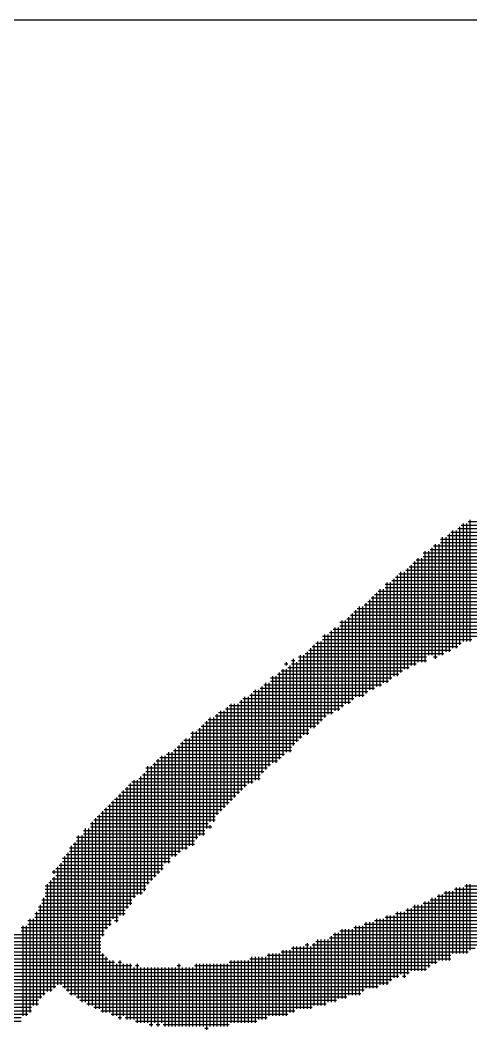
# Model space of a CAD drawing. Header units: feet. Extents: x 0 to 252300, y 0 to 178200.
# Drawn here: x 170710 to 171013, y 8921 to 9600 of the extents above; entities that cross this region are included whole.
import ezdxf
from ezdxf.enums import TextEntityAlignment as Align

# ---------------------------------------------------------------- set-up
doc = ezdxf.new("R2010")
doc.units = ezdxf.units.FT
doc.header["$LTSCALE"] = 3000
doc.header["$MEASUREMENT"] = 0
for name, color, linetype in [('CX-BORD', 3, 'CONTINUOUS'), ('CX-BORD-LIN1', 4, 'CONTINUOUS'), ('CX-BORD-LIN2', 3, 'CONTINUOUS'), ('CX-BORD-TEX2', 7, 'CONTINUOUS'), ('CX-BORD-TEX3', 6, 'CONTINUOUS')]:
    doc.layers.add(name, color=color, linetype=linetype)
doc.styles.add('TB_TEXT', font='')
doc.styles.add('TB_WBTXT', font='')
doc.styles.add('TB_WMTXT', font='')
doc.styles.get('TB_TEXT').set_extended_font_data('DotumChe')
doc.styles.get('TB_WBTXT').set_extended_font_data('Dotum')
doc.styles.get('TB_WMTXT').set_extended_font_data('DotumChe')

# ---------------------------------------------------------------- blocks, each defined once
blk = doc.blocks.new('CXBLKA1')
at = {"layer": 'CX-BORD-LIN2'}
blk.add_lwpolyline([(558, 12), (270, 12)], dxfattribs=at)
at = {"layer": 'CX-BORD-LIN1', "style": 'TB_TEXT'}
for tag, p in [('TR_RCON5', (342.3033, 33)), ('TR_RCON4', (342.3033, 27)), ('TR_RCON3', (342.3033, 21)), ('TR_RCON2', (342.3033, 15)), ('TR_RCON1', (342.3033, 9))]:
    blk.add_attdef(tag, text='', height=3.5, dxfattribs=at).set_placement(p, align=Align.MIDDLE_LEFT)
for tag, height, p in [('TR_DGN5', 3.5, (451.1185, 33)), ('TR_CHK5', 3.5, (491.1185, 33)), ('TR_RDAT5', 3.5, (317.5, 33)), ('TR_APP5', 3.5, (531.1185, 33)), ('TR_RNUM5', 3, (285.1051, 32.6366)), ('TR_DGN4', 3.5, (451.1185, 27)), ('TR_CHK4', 3.5, (491.1185, 27)), ('TR_RDAT4', 3.5, (317.5, 27)), ('TR_APP4', 3.5, (531.1185, 27)), ('TR_RNUM4', 3, (285.1051, 26.6366)), ('TR_DGN3', 3.5, (451.1185, 21)), ('TR_CHK3', 3.5, (491.1185, 21)), ('TR_RDAT3', 3.5, (317.5, 21)), ('TR_APP3', 3.5, (531.1185, 21)), ('TR_RNUM3', 3, (285.1051, 20.6366)), ('TR_DGN2', 3.5, (451.1185, 15)), ('TR_CHK2', 3.5, (491.1185, 15)), ('TR_RDAT2', 3.5, (317.5, 15)), ('TR_APP2', 3.5, (531.1185, 15)), ('TR_RNUM2', 3, (285.1051, 14.6366)), ('TR_DGN1', 3.5, (451.1185, 9)), ('TR_CHK1', 3.5, (491.1185, 9)), ('TR_RDAT1', 3.5, (317.5, 9)), ('TR_APP1', 3.5, (531.1185, 9)), ('TR_RNUM1', 3, (285.1051, 8.6366))]:
    blk.add_attdef(tag, text='', height=height, dxfattribs=at).set_placement(p, align=Align.MIDDLE_CENTER)
at = {"layer": 'CX-BORD-LIN2', "style": 'TB_TEXT'}
blk.add_attdef('TD_VERSION', text='', height=3, rotation=90, dxfattribs=at).set_placement((800.5, 48.0149), align=Align.MIDDLE_CENTER)
at = {"layer": 'CX-BORD-TEX2', "style": 'TB_WMTXT'}
for tag, height, p in [('TB_CNAME', 5, (15.3448, 531.8324)), ('TB_CSCOP', 4, (16.6346, 523.8324))]:
    blk.add_attdef(tag, text='', height=height, dxfattribs=at).set_placement(p, align=Align.BOTTOM_LEFT)
at = {"layer": 'CX-BORD-TEX2', "style": 'TB_WBTXT'}
for tag, height, p in [('TB_MTITIL', 10, (398, 533.3264)), ('TB_STITL', 7, (398, 518.3264))]:
    blk.add_attdef(tag, text='', height=height, dxfattribs=at).set_placement(p, align=Align.MIDDLE_CENTER)
at = {"layer": 'CX-BORD-TEX3', "style": 'TB_TEXT'}
for tag, height, p in [('TD_LNDST', 4.5, (215, 31.5)), ('TD_DSECT', 4.5, (605.5, 31.5)), ('TD_DDIST', 4.5, (654.5, 31.5)), ('TD_DNAME_TOP', 4.5, (755, 27.957)), ('TD_CSECT', 4.5, (605.5, 22.5)), ('TD_CDIST', 4.5, (654.5, 22.5)), ('TD_DNAME_MAIN', 4.5, (755, 21.4731)), ('TD_DNAME_BOT', 3, (755, 15.2489)), ('TD_HSCAL', 4.5, (620.8841, 13.7484)), ('TD_VSCAL', 4.5, (656.8615, 13.7484)), ('TD_CCOMP', 4.5, (215, 13.5927)), ('TD_CSTEP', 4.5, (250.744, 5.125)), ('TD_FIELD', 4.5, (180, 5.125)), ('TD_DWGNO', 4.5, (755, 5.0017)), ('TD_DWGCODE', 4.5, (637, 4.7908))]:
    blk.add_attdef(tag, text='', height=height, dxfattribs=at).set_placement(p, align=Align.MIDDLE_CENTER)
for tag, height, width, p in [('TD_DCOMP', 4.5, 0.95, (215, 22.5875)), ('TD_CNAME', 5, 0.78, (65, 7.5956))]:
    blk.add_attdef(tag, text='', height=height, dxfattribs=dict(at, width=width)).set_placement(p, align=Align.MIDDLE_CENTER)

msp = doc.modelspace()

# ---------------------------------------------------------------- linework, layer by layer
at = {"layer": 'CX-BORD-TEX2'}
for p, q in [((171011.17, 9262.74), (171076.48, 9262.74)), ((171012.33, 9263.9), (171012.33, 9182.25)), ((170999.5, 9255.74), (171064.82, 9255.74)), ((171000.67, 9256.9), (171000.67, 9177.59)), ((171003, 9256.9), (171003, 9177.59)), ((171004.17, 9258.07), (171069.49, 9258.07)), ((171005.33, 9259.24), (171005.33, 9179.92)), ((171006.5, 9260.4), (171071.82, 9260.4)), ((171007.67, 9261.57), (171007.67, 9182.25)), ((171010, 9261.57), (171010, 9182.25)), ((170992.5, 9251.07), (171060.16, 9251.07)), ((170992.5, 9248.74), (171057.82, 9248.74)), ((170993.67, 9252.24), (170993.67, 9172.92)), ((170996, 9252.24), (170996, 9175.26)), ((170997.17, 9253.41), (171062.49, 9253.41)), ((170998.34, 9254.57), (170998.34, 9175.26)), ((170980.84, 9241.74), (171158.13, 9241.74)), ((170982.01, 9242.91), (170982.01, 9168.26)), ((170984.34, 9242.91), (170984.34, 9172.92)), ((170985.51, 9244.07), (171050.82, 9244.07)), ((170986.67, 9245.24), (170986.67, 9172.92)), ((170987.84, 9246.41), (171055.49, 9246.41)), ((170989, 9247.57), (170989, 9170.59)), ((170991.34, 9247.57), (170991.34, 9172.92)), ((170973.84, 9234.74), (171137.14, 9234.74)), ((170975.01, 9235.91), (170975.01, 9165.93)), ((170976.17, 9237.08), (171060.16, 9237.08)), ((170977.34, 9238.24), (170977.34, 9168.26)), ((170979.67, 9238.24), (170979.67, 9168.26)), ((170980.84, 9239.41), (171153.47, 9239.41)), ((170965.68, 9228.91), (170965.68, 9161.26)), ((170968.01, 9228.91), (170968.01, 9163.59)), ((170969.18, 9230.08), (171127.81, 9230.08)), ((170970.34, 9231.24), (170970.34, 9163.59)), ((170971.51, 9232.41), (171130.14, 9232.41)), ((170972.68, 9233.58), (170972.68, 9165.93)), ((170956.35, 9221.91), (170956.35, 9154.26)), ((170958.68, 9221.91), (170958.68, 9156.59)), ((170959.84, 9223.08), (171104.48, 9223.08)), ((170961.01, 9224.25), (170961.01, 9158.93)), ((170962.18, 9225.41), (171109.14, 9225.41)), ((170963.34, 9226.58), (170963.34, 9158.93)), ((170964.51, 9227.74), (171113.81, 9227.74)), ((170949.35, 9214.91), (170949.35, 9151.93)), ((170950.51, 9216.08), (171088.15, 9216.08)), ((170951.68, 9217.25), (170951.68, 9151.93)), ((170954.01, 9217.25), (170954.01, 9154.26)), ((170955.18, 9220.75), (171095.15, 9220.75)), ((170955.18, 9218.41), (171090.48, 9218.41)), ((170942.35, 9207.92), (170942.35, 9147.26)), ((170943.52, 9209.08), (171071.82, 9209.08)), ((170944.68, 9210.25), (170944.68, 9149.6)), ((170945.85, 9211.41), (171081.15, 9211.41)), ((170947.01, 9212.58), (170947.01, 9149.6)), ((170948.18, 9213.75), (171085.82, 9213.75)), ((170933.02, 9200.92), (170933.02, 9142.6)), ((170934.18, 9202.08), (171053.16, 9202.08)), ((170935.35, 9203.25), (170935.35, 9144.93)), ((170936.52, 9204.42), (171060.16, 9204.42)), ((170937.68, 9205.58), (170937.68, 9144.93)), ((170940.02, 9205.58), (170940.02, 9144.93)), ((170941.18, 9206.75), (171067.15, 9206.75)), ((170924.85, 9195.09), (171039.16, 9195.09)), ((170926.02, 9196.25), (170926.02, 9137.93)), ((170928.35, 9196.25), (170928.35, 9140.26)), ((170929.52, 9197.42), (171046.16, 9197.42)), ((170930.68, 9198.58), (170930.68, 9140.26)), ((170931.85, 9199.75), (171050.82, 9199.75)), ((170917.85, 9188.09), (171025.16, 9188.09)), ((170919.02, 9189.25), (170919.02, 9133.27)), ((170920.19, 9190.42), (171032.16, 9190.42)), ((170921.35, 9191.59), (170921.35, 9135.6)), ((170923.69, 9191.59), (170923.69, 9135.6)), ((170924.85, 9192.75), (171034.49, 9192.75)), ((170908.52, 9181.09), (171006.5, 9181.09)), ((170909.69, 9182.25), (170909.69, 9126.27)), ((170912.02, 9182.25), (170912.02, 9128.6)), ((170913.19, 9185.75), (171020.5, 9185.75)), ((170913.19, 9183.42), (171013.5, 9183.42)), ((170914.36, 9186.92), (170914.36, 9130.93)), ((170916.69, 9186.92), (170916.69, 9133.27)), ((170901.52, 9174.09), (170994.84, 9174.09)), ((170902.69, 9175.26), (170902.69, 9119.27)), ((170903.86, 9176.42), (170999.5, 9176.42)), ((170905.02, 9177.59), (170905.02, 9123.93)), ((170906.19, 9178.76), (171004.17, 9178.76)), ((170907.36, 9179.92), (170907.36, 9123.93)), ((170887.53, 9167.09), (170889.86, 9167.09)), ((170888.69, 9168.26), (170888.69, 9165.93)), ((170892.19, 9169.42), (170894.53, 9169.42)), ((170892.19, 9167.09), (170976.17, 9167.09)), ((170893.36, 9170.59), (170893.36, 9112.27)), ((170895.69, 9168.26), (170895.69, 9114.6)), ((170896.86, 9171.76), (170983.17, 9171.76)), ((170896.86, 9169.42), (170983.17, 9169.42)), ((170898.03, 9172.92), (170898.03, 9116.94)), ((170900.36, 9172.92), (170900.36, 9119.27)), ((170987.84, 9171.76), (170990.17, 9171.76)), ((170882.86, 9160.09), (170964.51, 9160.09)), ((170884.03, 9161.26), (170884.03, 9102.94)), ((170885.2, 9162.43), (170966.84, 9162.43)), ((170886.36, 9163.59), (170886.36, 9105.27)), ((170888.69, 9163.59), (170888.69, 9107.61)), ((170889.86, 9164.76), (170971.51, 9164.76)), ((170891.03, 9165.93), (170891.03, 9107.61)), ((170874.7, 9154.26), (170874.7, 9095.94)), ((170877.03, 9154.26), (170877.03, 9098.27)), ((170878.2, 9157.76), (170959.84, 9157.76)), ((170878.2, 9155.43), (170957.51, 9155.43)), ((170879.36, 9158.93), (170879.36, 9100.61)), ((170881.7, 9158.93), (170881.7, 9100.61)), ((170865.37, 9147.26), (170865.37, 9086.61)), ((170866.53, 9148.43), (170943.52, 9148.43)), ((170867.7, 9149.6), (170867.7, 9088.94)), ((170870.03, 9149.6), (170870.03, 9088.94)), ((170871.2, 9150.76), (170948.18, 9150.76)), ((170872.36, 9151.93), (170872.36, 9093.61)), ((170873.53, 9153.09), (170952.85, 9153.09)), ((170851.37, 9140.26), (170851.37, 9074.95)), ((170853.7, 9140.26), (170853.7, 9077.28)), ((170856.04, 9140.26), (170856.04, 9079.61)), ((170857.2, 9141.43), (170931.85, 9141.43)), ((170858.37, 9142.6), (170858.37, 9081.94)), ((170859.53, 9143.76), (170934.18, 9143.76)), ((170860.7, 9144.93), (170860.7, 9084.28)), ((170863.03, 9144.93), (170863.03, 9086.61)), ((170864.2, 9146.1), (170941.18, 9146.1)), ((170842.04, 9133.27), (170842.04, 9065.61)), ((170843.2, 9134.43), (170920.19, 9134.43)), ((170844.37, 9135.6), (170844.37, 9067.95)), ((170846.7, 9135.6), (170846.7, 9070.28)), ((170847.87, 9136.77), (170924.85, 9136.77)), ((170849.04, 9137.93), (170849.04, 9072.61)), ((170850.2, 9139.1), (170927.19, 9139.1)), ((170832.71, 9126.27), (170832.71, 9051.62)), ((170833.87, 9127.43), (170910.86, 9127.43)), ((170835.04, 9128.6), (170835.04, 9056.28)), ((170836.21, 9129.77), (170913.19, 9129.77)), ((170837.37, 9130.93), (170837.37, 9060.95)), ((170839.71, 9130.93), (170839.71, 9060.95)), ((170840.87, 9132.1), (170915.52, 9132.1)), ((170824.54, 9120.44), (170903.86, 9120.44)), ((170825.71, 9121.6), (170825.71, 9044.62)), ((170828.04, 9121.6), (170828.04, 9049.29)), ((170829.21, 9122.77), (170903.86, 9122.77)), ((170830.37, 9123.93), (170830.37, 9051.62)), ((170831.54, 9125.1), (170908.52, 9125.1)), ((170817.54, 9113.44), (170894.53, 9113.44)), ((170818.71, 9114.6), (170818.71, 9042.29)), ((170819.88, 9115.77), (170896.86, 9115.77)), ((170821.04, 9116.94), (170821.04, 9042.29)), ((170823.38, 9116.94), (170823.38, 9044.62)), ((170824.54, 9118.1), (170899.19, 9118.1)), ((170808.21, 9106.44), (170887.53, 9106.44)), ((170809.38, 9107.61), (170809.38, 9032.96)), ((170811.71, 9107.61), (170811.71, 9037.62)), ((170812.88, 9108.77), (170892.19, 9108.77)), ((170814.04, 9109.94), (170814.04, 9037.62)), ((170815.21, 9111.1), (170892.19, 9111.1)), ((170816.38, 9112.27), (170816.38, 9039.95)), ((170798.88, 9099.44), (170878.2, 9099.44)), ((170800.05, 9100.61), (170800.05, 9023.62)), ((170801.21, 9101.77), (170882.86, 9101.77)), ((170802.38, 9102.94), (170802.38, 9025.96)), ((170803.55, 9104.11), (170885.2, 9104.11)), ((170804.71, 9105.27), (170804.71, 9028.29)), ((170807.05, 9105.27), (170807.05, 9032.96)), ((170791.88, 9092.44), (170871.2, 9092.44)), ((170793.05, 9093.61), (170793.05, 9014.29)), ((170794.22, 9097.11), (170875.86, 9097.11)), ((170794.22, 9094.77), (170873.53, 9094.77)), ((170795.38, 9098.27), (170795.38, 9018.96)), ((170797.72, 9098.27), (170797.72, 9021.29)), ((170782.55, 9085.44), (170861.87, 9085.44)), ((170783.72, 9086.61), (170783.72, 9004.96)), ((170784.88, 9087.78), (170866.53, 9087.78)), ((170786.05, 9088.94), (170786.05, 9009.63)), ((170788.38, 9088.94), (170788.38, 9011.96)), ((170789.55, 9090.11), (170871.2, 9090.11)), ((170790.72, 9091.28), (170790.72, 9011.96)), ((170776.72, 9079.61), (170776.72, 8997.96)), ((170777.89, 9080.78), (170857.2, 9080.78)), ((170779.05, 9081.94), (170779.05, 8997.96)), ((170780.22, 9083.11), (170859.53, 9083.11)), ((170781.39, 9084.28), (170781.39, 9002.63)), ((170769.72, 9072.61), (170769.72, 8990.97)), ((170770.89, 9073.78), (170850.2, 9073.78)), ((170772.05, 9074.95), (170772.05, 8995.63)), ((170773.22, 9076.11), (170852.54, 9076.11)), ((170774.39, 9077.28), (170774.39, 8993.3)), ((170775.55, 9078.45), (170854.87, 9078.45)), ((170762.72, 9065.61), (170762.72, 8934.98)), ((170763.89, 9066.78), (170843.2, 9066.78)), ((170765.06, 9067.95), (170765.06, 8983.97)), ((170766.22, 9069.11), (170845.54, 9069.11)), ((170767.39, 9070.28), (170767.39, 8988.63)), ((170768.56, 9071.45), (170847.87, 9071.45)), ((170756.89, 9059.78), (170836.21, 9059.78)), ((170758.06, 9060.95), (170758.06, 8937.31)), ((170759.22, 9062.12), (170840.87, 9062.12)), ((170760.39, 9063.28), (170760.39, 8934.98)), ((170761.56, 9064.45), (170840.87, 9064.45)), ((170837.37, 9058.62), (170837.37, 9056.28)), ((170748.73, 9051.62), (170748.73, 8941.98)), ((170751.06, 9051.62), (170751.06, 8939.64)), ((170752.23, 9055.12), (170833.87, 9055.12)), ((170752.23, 9052.78), (170833.87, 9052.78)), ((170753.39, 9056.28), (170753.39, 8939.64)), ((170755.72, 9056.28), (170755.72, 8937.31)), ((170756.89, 9057.45), (170838.54, 9057.45)), ((170744.06, 9044.62), (170744.06, 8944.31)), ((170745.23, 9045.79), (170826.88, 9045.79)), ((170746.39, 9046.95), (170746.39, 8944.31)), ((170747.56, 9050.45), (170829.21, 9050.45)), ((170747.56, 9048.12), (170826.88, 9048.12)), ((170740.56, 9038.79), (170815.21, 9038.79)), ((170741.73, 9039.95), (170741.73, 8946.64)), ((170742.89, 9043.45), (170822.21, 9043.45)), ((170742.89, 9041.12), (170817.54, 9041.12)), ((170735.9, 9031.79), (170805.88, 9031.79)), ((170737.06, 9032.96), (170737.06, 8951.31)), ((170738.23, 9036.45), (170810.55, 9036.45)), ((170738.23, 9034.12), (170810.55, 9034.12)), ((170739.4, 9037.62), (170739.4, 8948.97)), ((170731.23, 9027.12), (170803.55, 9027.12)), ((170732.4, 9028.29), (170732.4, 9025.96)), ((170733.56, 9029.46), (170805.88, 9029.46)), ((170733.56, 9024.79), (170801.21, 9024.79)), ((170734.73, 9030.62), (170734.73, 8951.31)), ((170726.56, 9017.79), (170794.22, 9017.79)), ((170727.73, 9018.96), (170727.73, 8946.64)), ((170728.9, 9020.13), (170796.55, 9020.13)), ((170730.06, 9021.29), (170730.06, 8946.64)), ((170731.23, 9022.46), (170798.88, 9022.46)), ((170732.4, 9023.62), (170732.4, 8948.97)), ((171008.83, 9017.79), (171113.81, 9017.79)), ((171010, 9018.96), (171010, 8972.3)), ((171012.33, 9018.96), (171012.33, 8974.64)), ((170726.56, 9015.46), (170794.22, 9015.46)), ((170726.56, 9013.13), (170791.88, 9013.13)), ((170726.56, 9010.79), (170787.22, 9010.79)), ((170990.17, 9010.79), (171099.81, 9010.79)), ((170991.34, 9011.96), (170991.34, 8967.64)), ((170993.67, 9011.96), (170993.67, 8967.64)), ((170994.84, 9013.13), (171102.15, 9013.13)), ((170996, 9014.29), (170996, 8967.64)), ((170998.34, 9014.29), (170998.34, 8967.64)), ((171000.67, 9014.29), (171000.67, 8972.3)), ((171001.84, 9015.46), (171109.14, 9015.46)), ((171003, 9016.63), (171003, 8972.3)), ((171005.33, 9016.63), (171005.33, 8972.3)), ((171007.67, 9016.63), (171007.67, 8972.3)), ((170721.9, 9003.8), (170782.55, 9003.8)), ((170723.07, 9004.96), (170723.07, 8941.98)), ((170724.23, 9008.46), (170784.88, 9008.46)), ((170724.23, 9006.13), (170784.88, 9006.13)), ((170725.4, 9009.63), (170725.4, 8944.31)), ((170973.84, 9003.8), (171071.82, 9003.8)), ((170975.01, 9004.96), (170975.01, 8960.64)), ((170977.34, 9004.96), (170977.34, 8960.64)), ((170979.67, 9004.96), (170979.67, 8960.64)), ((170980.84, 9006.13), (171085.82, 9006.13)), ((170982.01, 9007.29), (170982.01, 8960.64)), ((170984.34, 9007.29), (170984.34, 8962.97)), ((170985.51, 9008.46), (171092.81, 9008.46)), ((170986.67, 9009.63), (170986.67, 8965.3)), ((170989, 9009.63), (170989, 8965.3)), ((170719.57, 8999.13), (170780.22, 8999.13)), ((170720.73, 9000.3), (170720.73, 8937.31)), ((170721.9, 9001.46), (170780.22, 9001.46)), ((170956.35, 8997.96), (170956.35, 8951.31)), ((170958.68, 8997.96), (170958.68, 8953.64)), ((170961.01, 8997.96), (170961.01, 8955.97)), ((170962.18, 8999.13), (171067.15, 8999.13)), ((170963.34, 9000.3), (170963.34, 8955.97)), ((170965.68, 9000.3), (170965.68, 8958.31)), ((170968.01, 9000.3), (170968.01, 8955.97)), ((170969.18, 9001.46), (171071.82, 9001.46)), ((170970.34, 9002.63), (170970.34, 8958.31)), ((170972.68, 9002.63), (170972.68, 8960.64)), ((170711.4, 8990.97), (170711.4, 8930.31)), ((170713.73, 8990.97), (170713.73, 8930.31)), ((170714.9, 8994.46), (170770.89, 8994.46)), ((170714.9, 8992.13), (170770.89, 8992.13)), ((170716.07, 8995.63), (170716.07, 8932.65)), ((170718.4, 8995.63), (170718.4, 8937.31)), ((170719.57, 8996.8), (170775.55, 8996.8)), ((170773.22, 8994.46), (170775.55, 8994.46)), ((170935.35, 8990.97), (170935.35, 8944.31)), ((170937.68, 8990.97), (170937.68, 8944.31)), ((170940.02, 8990.97), (170940.02, 8946.64)), ((170941.18, 8992.13), (171057.82, 8992.13)), ((170942.35, 8993.3), (170942.35, 8948.97)), ((170944.68, 8993.3), (170944.68, 8948.97)), ((170947.01, 8993.3), (170947.01, 8948.97)), ((170948.18, 8994.46), (171057.82, 8994.46)), ((170949.35, 8995.63), (170949.35, 8948.97)), ((170951.68, 8995.63), (170951.68, 8951.31)), ((170954.01, 8995.63), (170954.01, 8951.31)), ((170955.18, 8996.8), (171062.49, 8996.8)), ((170705.57, 8985.13), (170766.22, 8985.13)), ((170710.24, 8989.8), (170768.56, 8989.8)), ((170710.24, 8987.47), (170766.22, 8987.47)), ((170919.02, 8983.97), (170919.02, 8939.64)), ((170920.19, 8985.13), (171036.83, 8985.13)), ((170921.35, 8986.3), (170921.35, 8939.64)), ((170923.69, 8986.3), (170923.69, 8941.98)), ((170924.85, 8987.47), (171046.16, 8987.47)), ((170926.02, 8988.63), (170926.02, 8941.98)), ((170928.35, 8988.63), (170928.35, 8941.98)), ((170930.68, 8988.63), (170930.68, 8944.31)), ((170933.02, 8988.63), (170933.02, 8944.31)), ((170934.18, 8989.8), (171050.82, 8989.8)), ((170700.9, 8980.47), (170763.89, 8980.47)), ((170700.9, 8978.13), (170763.89, 8978.13)), ((170705.57, 8982.8), (170763.89, 8982.8)), ((170893.36, 8976.97), (170893.36, 8932.65)), ((170895.69, 8976.97), (170895.69, 8934.98)), ((170898.03, 8976.97), (170898.03, 8934.98)), ((170900.36, 8976.97), (170900.36, 8934.98)), ((170901.52, 8978.13), (170903.86, 8978.13)), ((170902.69, 8979.3), (170902.69, 8934.98)), ((170905.02, 8976.97), (170905.02, 8934.98)), ((170906.19, 8978.13), (171020.5, 8978.13)), ((170907.36, 8979.3), (170907.36, 8937.31)), ((170908.52, 8980.47), (171027.5, 8980.47)), ((170909.69, 8981.63), (170909.69, 8937.31)), ((170912.02, 8981.63), (170912.02, 8937.31)), ((170914.36, 8981.63), (170914.36, 8937.31)), ((170916.69, 8981.63), (170916.69, 8939.64)), ((170917.85, 8982.8), (171034.49, 8982.8)), ((170693.91, 8971.14), (170766.22, 8971.14)), ((170696.24, 8973.47), (170763.89, 8973.47)), ((170698.57, 8975.8), (170763.89, 8975.8)), ((170765.06, 8972.3), (170765.06, 8932.65)), ((170767.39, 8969.97), (170767.39, 8932.65)), ((170865.37, 8969.97), (170865.37, 8925.65)), ((170867.7, 8969.97), (170867.7, 8925.65)), ((170870.03, 8969.97), (170870.03, 8927.98)), ((170872.36, 8969.97), (170872.36, 8927.98)), ((170874.7, 8969.97), (170874.7, 8927.98)), ((170875.86, 8971.14), (170999.5, 8971.14)), ((170877.03, 8972.3), (170877.03, 8930.31)), ((170879.36, 8972.3), (170879.36, 8930.31)), ((170881.7, 8972.3), (170881.7, 8930.31)), ((170884.03, 8972.3), (170884.03, 8930.31)), ((170885.2, 8973.47), (171011.17, 8973.47)), ((170886.36, 8974.64), (170886.36, 8930.31)), ((170888.69, 8974.64), (170888.69, 8930.31)), ((170891.03, 8974.64), (170891.03, 8932.65)), ((170892.19, 8975.8), (171015.83, 8975.8)), ((170689.24, 8966.47), (170773.22, 8966.47)), ((170689.24, 8964.14), (170784.88, 8964.14)), ((170691.57, 8968.8), (170768.56, 8968.8)), ((170769.72, 8967.64), (170769.72, 8932.65)), ((170772.05, 8967.64), (170772.05, 8930.31)), ((170774.39, 8965.3), (170774.39, 8930.31)), ((170775.55, 8966.47), (170777.89, 8966.47)), ((170776.72, 8967.64), (170776.72, 8927.98)), ((170779.05, 8965.3), (170779.05, 8930.31)), ((170781.39, 8965.3), (170781.39, 8927.98)), ((170783.72, 8965.3), (170783.72, 8927.98)), ((170787.22, 8964.14), (170789.55, 8964.14)), ((170788.38, 8965.3), (170788.38, 8925.65)), ((170815.21, 8964.14), (170817.54, 8964.14)), ((170816.38, 8965.3), (170816.38, 8923.31)), ((170826.88, 8964.14), (170985.51, 8964.14)), ((170828.04, 8965.3), (170828.04, 8923.31)), ((170830.37, 8965.3), (170830.37, 8923.31)), ((170832.71, 8965.3), (170832.71, 8923.31)), ((170835.04, 8965.3), (170835.04, 8920.98)), ((170837.37, 8965.3), (170837.37, 8923.31)), ((170839.71, 8965.3), (170839.71, 8923.31)), ((170842.04, 8965.3), (170842.04, 8923.31)), ((170844.37, 8965.3), (170844.37, 8923.31)), ((170846.7, 8965.3), (170846.7, 8923.31)), ((170849.04, 8965.3), (170849.04, 8923.31)), ((170850.2, 8966.47), (170990.17, 8966.47)), ((170851.37, 8967.64), (170851.37, 8925.65)), ((170853.7, 8967.64), (170853.7, 8925.65)), ((170856.04, 8967.64), (170856.04, 8925.65)), ((170858.37, 8967.64), (170858.37, 8925.65)), ((170860.7, 8967.64), (170860.7, 8925.65)), ((170863.03, 8967.64), (170863.03, 8925.65)), ((170864.2, 8968.8), (170999.5, 8968.8)), ((170682.24, 8957.14), (170964.51, 8957.14)), ((170684.57, 8961.81), (170983.17, 8961.81)), ((170684.57, 8959.47), (170971.51, 8959.47)), ((170786.05, 8962.97), (170786.05, 8927.98)), ((170790.72, 8962.97), (170790.72, 8925.65)), ((170793.05, 8962.97), (170793.05, 8925.65)), ((170795.38, 8962.97), (170795.38, 8925.65)), ((170797.72, 8962.97), (170797.72, 8923.31)), ((170800.05, 8962.97), (170800.05, 8925.65)), ((170802.38, 8962.97), (170802.38, 8923.31)), ((170804.71, 8962.97), (170804.71, 8925.65)), ((170807.05, 8962.97), (170807.05, 8923.31)), ((170809.38, 8962.97), (170809.38, 8923.31)), ((170811.71, 8962.97), (170811.71, 8923.31)), ((170814.04, 8962.97), (170814.04, 8923.31)), ((170818.71, 8962.97), (170818.71, 8923.31)), ((170821.04, 8962.97), (170821.04, 8923.31)), ((170823.38, 8962.97), (170823.38, 8923.31)), ((170825.71, 8962.97), (170825.71, 8923.31)), ((170966.84, 8957.14), (170969.18, 8957.14)), ((170677.58, 8952.47), (170957.51, 8952.47)), ((170677.58, 8950.14), (170733.56, 8950.14)), ((170679.91, 8954.81), (170959.84, 8954.81)), ((170738.23, 8950.14), (170950.51, 8950.14)), ((170670.58, 8943.14), (170724.23, 8943.14)), ((170672.91, 8947.81), (170731.23, 8947.81)), ((170672.91, 8945.48), (170726.56, 8945.48)), ((170740.56, 8947.81), (170941.18, 8947.81)), ((170742.89, 8945.48), (170938.85, 8945.48)), ((170747.56, 8943.14), (170929.52, 8943.14)), ((170665.91, 8938.48), (170721.9, 8938.48)), ((170665.91, 8936.14), (170717.23, 8936.14)), ((170668.24, 8940.81), (170721.9, 8940.81)), ((170749.89, 8940.81), (170922.52, 8940.81)), ((170754.56, 8938.48), (170915.52, 8938.48)), ((170759.22, 8936.14), (170906.19, 8936.14)), ((170658.91, 8929.15), (170710.24, 8929.15)), ((170661.25, 8931.48), (170714.9, 8931.48)), ((170663.58, 8933.81), (170717.23, 8933.81)), ((170763.89, 8933.81), (170894.53, 8933.81)), ((170770.89, 8931.48), (170889.86, 8931.48)), ((170775.55, 8929.15), (170777.89, 8929.15)), ((170780.22, 8929.15), (170875.86, 8929.15)), ((170656.58, 8926.81), (170710.24, 8926.81)), ((170787.22, 8926.81), (170868.87, 8926.81)), ((170796.55, 8924.48), (170798.88, 8924.48)), ((170801.21, 8924.48), (170803.55, 8924.48)), ((170805.88, 8924.48), (170850.2, 8924.48)), ((170833.87, 8922.15), (170836.21, 8922.15))]:
    msp.add_line(p, q, dxfattribs=at)

# ---------------------------------------------------------------- block references
at = {"layer": 'CX-BORD', "xscale": 300, "yscale": 300, "zscale": 300}
msp.add_blockref('CXBLKA1', (7500, 6000), dxfattribs=at)

doc.saveas('drawing.dxf')
